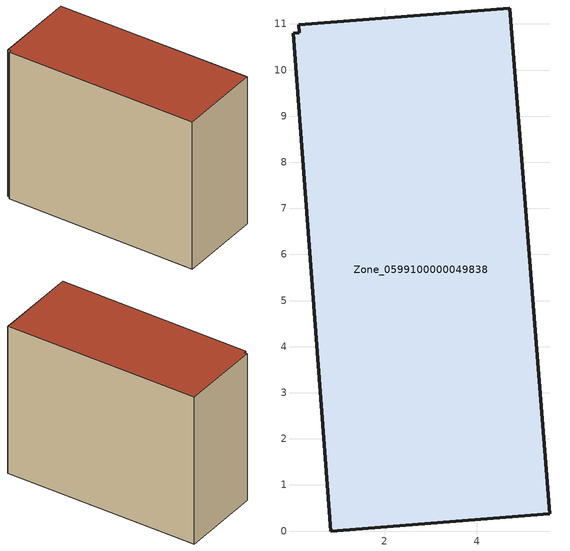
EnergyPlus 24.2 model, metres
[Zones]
Zone_0599100000049838
 floor ground (C_G): 0.15,10.81 0.14,10.99 4.72,11.35 5.59,0.38 0.83,0 0.01,10.8 z0
 wall outside (C_F): 0.83,0 5.59,0.38 4.72,11.35 0.14,10.99 0.15,10.81 0.01,10.8 0.83,0 z0:8.66
 roof outside (C_R): 0.14,10.99 0.15,10.81 0.01,10.8 0.83,0 5.59,0.38 4.72,11.35 z8.66
[BUILDING]
Pand.0599100000049838: North Axis=0; Terrain=City; Loads Convergence Tolerance Value=0.04; Temperature Convergence Tolerance Value=0.4; Solar Distribution=FullExterior; Maximum Number of Warmup Days=25; Minimum Number of Warmup Days=1
[Site:Location]
Rotterdam.The.Hague.AP_ZH_NLD Design_Conditions: Latitude=51.96; Longitude=4.45; Time Zone=1; Elevation=-4.5
[SITE:GROUNDTEMPERATURE:BUILDINGSURFACE]
18, 18, 18, 18, 18, 18, 18, 18, 18, 18, 18, 18
[MATERIAL] Thermal Absorptance=0.9; Solar Absorptance=0.7; Visible Absorptance=0.7
Name | Roughness | Thickness | Conductivity | Density | Specific Heat
G.TI.1946-1964 | MediumSmooth | 0.15 | 1 | 540 | 1210
F.TI.1946-1964 | Rough | 0.3 | 0.857143 | 1920 | 840
R.TI.1946-1964 | MediumRough | 0.2 | 0.277778 | 1500 | 1000
[CONSTRUCTION]
C_G: G.TI.1946-1964
C_F: F.TI.1946-1964
C_R: R.TI.1946-1964
[ZONE]
Zone_0599100000049838: Type=1; Multiplier=1; Ceiling Height=Autocalculate; Volume=Autocalculate; Floor Area=autocalculate; Part of Total Floor Area=Yes
[ZONEINFILTRATION:DESIGNFLOWRATE]
Infil_Zone_0599100000049838: Zone or ZoneList or Space or SpaceList=Zone_0599100000049838; Schedule=AlwaysOn; Design Flow Rate Calculation Method=Flow/Area; Flow Rate per Floor Area=0.003; Constant Term Coefficient=1; Temperature Term Coefficient=0; Velocity Term Coefficient=0; Velocity Squared Term Coefficient=0
[HVACTEMPLATE:ZONE:IDEALLOADSAIRSYSTEM]
Zone_0599100000049838: Maximum Heating Supply Air Temperature=50; Minimum Cooling Supply Air Temperature=13; Maximum Heating Supply Air Humidity Ratio=0.0156; Minimum Cooling Supply Air Humidity Ratio=0.0077; Heating Limit=NoLimit; Cooling Limit=NoLimit; Dehumidification Control Type=ConstantSensibleHeatRatio; Cooling Sensible Heat Ratio=0.7; Dehumidification Setpoint=60; Humidification Control Type=None; Humidification Setpoint=30; Outdoor Air Method=None; Outdoor Air Flow Rate per Person=0.00944; Outdoor Air Flow Rate per Zone Floor Area=0; Outdoor Air Flow Rate per Zone=0; Demand Controlled Ventilation Type=None; Outdoor Air Economizer Type=NoEconomizer; Heat Recovery Type=None; Sensible Heat Recovery Effectiveness=0.7; Latent Heat Recovery Effectiveness=0.65
[ZONECONTROL:THERMOSTAT]
ThermostatControl_Zone_0599100000049838: Zone or ZoneList=Zone_0599100000049838; Control Type Schedule=DualSetpointControlType; Control 1=Thermostat_Zone_0599100000049838; Temperature Difference Between Cutout And Setpoint=0
[THERMOSTATSETPOINT:DUALSETPOINT]
Thermostat_Zone_0599100000049838: Heating Setpoint Temperature Schedule=HeatingSetpoint_Zone_0599100000049838; Cooling Setpoint Temperature Schedule=CoolingSetpoint_Zone_0599100000049838
[SCHEDULE:COMPACT]
HeatingSetpoint_Zone_0599100000049838: Through: 12/31, For: AllDays, Until: 24:00, 21
CoolingSetpoint_Zone_0599100000049838: Through: 12/31, For: AllDays, Until: 24:00, 24
DualSetpointControlType: Through: 12/31, For: AllDays, Until: 24:00, 4
AlwaysOn: Through: 12/31, For: AllDays, Until: 24:00, 1
